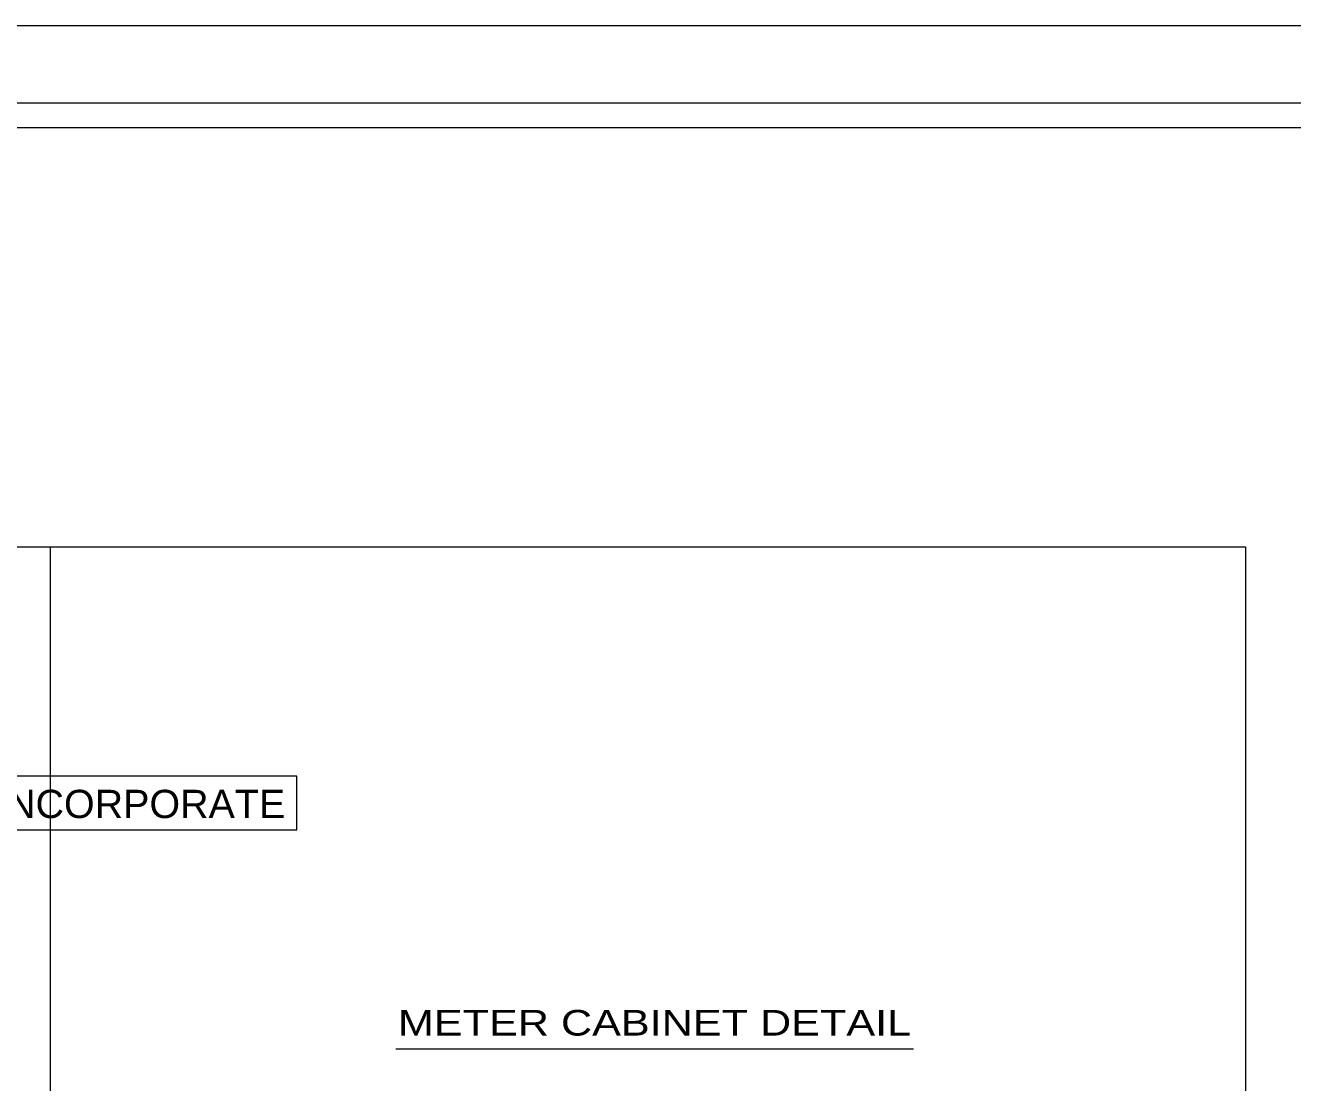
# Model space of a CAD drawing. Header units: inches. Extents: x 0.2 to 10.8, y 0.5 to 8.
# Drawn here: x 3.01 to 5.847, y 5.618 to 7.983 of the extents above; entities that cross this region are included whole.
import ezdxf

# ---------------------------------------------------------------- set-up
doc = ezdxf.new("R2010")
doc.units = ezdxf.units.IN
doc.header["$MEASUREMENT"] = 0
doc.layers.add('PDF_Geometry', color=7, linetype='Continuous')
doc.layers.add('PDF_Text', color=1, linetype='Continuous')
doc.styles.add('PDF Arial', font='arial.ttf')
doc.styles.add('PDF Microsoft Sans Serif', font='micross.ttf')

msp = doc.modelspace()

# ---------------------------------------------------------------- linework, layer by layer
at = {"layer": 'PDF_Geometry', "lineweight": 13}
for points in [[(0.22, 7.9833), (10.7783, 7.9833), (10.7783, 0.5183), (0.22, 0.5183), (0.22, 7.9833)], [(0.3967, 0.6917), (0.3967, 7.81), (10.6017, 7.81), (10.6017, 0.6917), (0.3967, 0.6917)], [(0.5067, 7.755), (10.4933, 7.755)], [(0.7617, 6.8167), (5.7417, 6.8167), (5.7417, 1.3367), (0.7617, 1.3367), (0.7617, 6.8167)], [(3.0667, 6.8167), (5.7417, 6.8167), (5.7417, 1.3367), (3.0667, 1.3367), (3.0667, 6.8167)], [(3.84, 5.6933), (4.9983, 5.6933)]]:
    msp.add_lwpolyline(points, dxfattribs=at)
at = {"layer": 'PDF_Geometry', "color": 7, "lineweight": 13, "true_color": 0xffffff}
msp.add_lwpolyline([(0.87, 6.1833), (3.6183, 6.1833), (3.6183, 6.3033), (0.87, 6.3033), (0.87, 6.1833)], dxfattribs=at)

# ---------------------------------------------------------------- texts
at = {"layer": 'PDF_Text', "insert": (0.8804, 6.2089), "char_height": 0.063201, "attachment_point": 7, "style": 'PDF Microsoft Sans Serif'}
msp.add_mtext('\\W0.999779;REFER SCHEDULE FOR THE CORRECTIONS TO INCORPORATE', dxfattribs=at)
at = {"layer": 'PDF_Text', "color": 7, "insert": (3.8443, 5.7223), "char_height": 0.057337, "attachment_point": 7, "style": 'PDF Arial'}
msp.add_mtext('\\W1.206517;METER CABINET DETAIL', dxfattribs=at)

doc.saveas('drawing.dxf')
